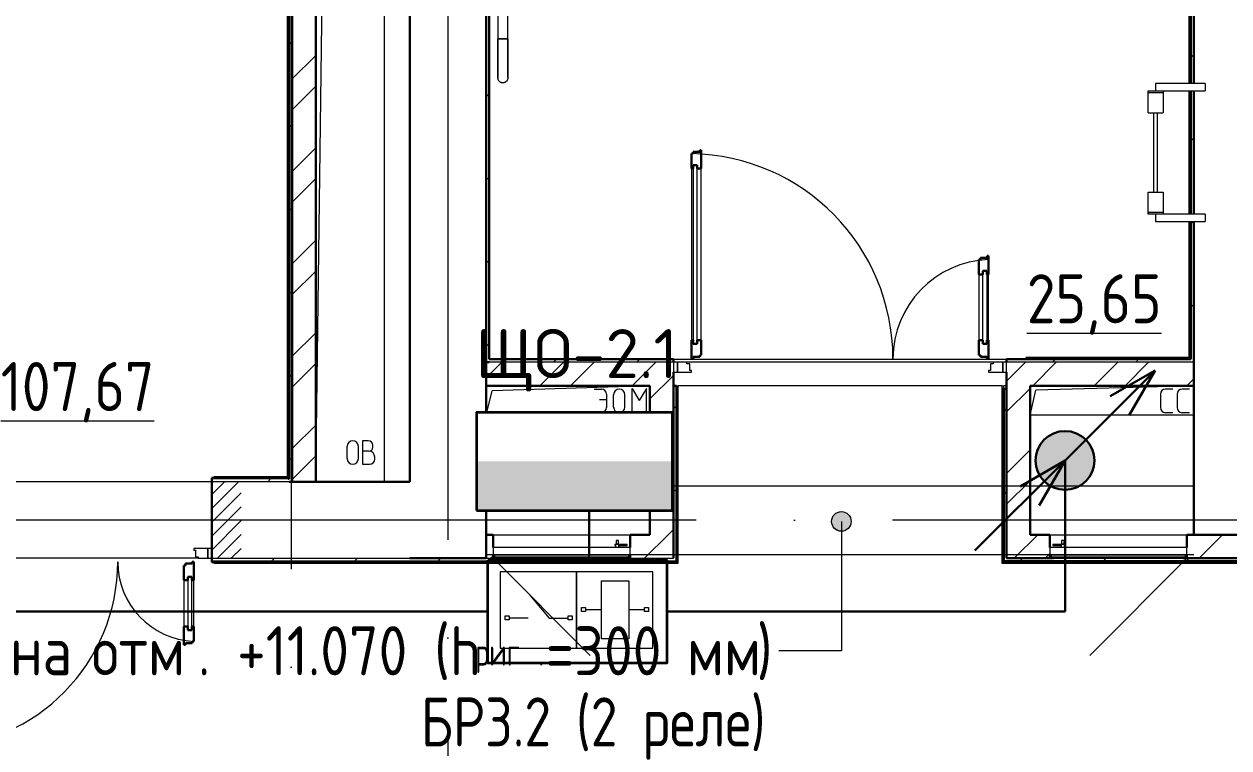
# Model space of a CAD drawing. Header units: millimetres. Extents: x -1073752 to 1436911, y -1379358 to 94781.
# Drawn here: x -881011 to -874864, y -1123550 to -1119858 of the extents above; entities that cross this region are included whole.
import ezdxf

# ---------------------------------------------------------------- set-up
doc = ezdxf.new("R2010")
doc.units = ezdxf.units.MM
doc.set_wipeout_variables(frame=1)
for name, pattern in [('ADSK_Линия сетки', [25, 20, -2.5, 0, -2.5]), ('ADSK_Сверху', [450, 300, -150]), ('ADSK_Штриховая_ш2 п1_5', [4.5, 3, -1.5])]:
    doc.linetypes.add(name, pattern=pattern)
doc.layers.add('PDF _АК RS-485', color=30, linetype='Continuous', true_color=0xff7f00)
for name, color, linetype, lineweight in [('Provodka', 151, 'Continuous', 30), ('RC-Линии_связи-Адресные', 5, 'Continuous', 50), ('Аннотация', 7, 'Continuous', 18), ('Двери', 252, 'Continuous', 9), ('лс', 5, 'Continuous', 30), ('Марки помещений', 7, 'Continuous', 20), ('Оборудование', 7, 'Continuous', 18), ('Ограждение', 252, 'Continuous', 9), ('Оси', 252, 'Continuous', 9), ('Перекрытие', 252, 'Continuous', 18), ('пожарка', 6, 'Continuous', 35), ('Стены внутренние', 7, 'Continuous', 18), ('Стены наружные', 7, 'Continuous', 18), ('Стены штриховка', 7, 'Continuous', 9)]:
    doc.layers.add(name, color=color, linetype=linetype, lineweight=lineweight)
doc.layers.add('Двери открывание', color=7, linetype='Continuous', lineweight=9, true_color=0xc0c0c0)
doc.layers.add('Линии', color=7, linetype='Continuous', lineweight=9, true_color=0x00a600)
doc.styles.add('GOST Common_2', font='', dxfattribs={"width": 0.9, "height": 250})
doc.styles.add('GOST Common_3', font='', dxfattribs={"height": 3.5})
doc.styles.add('ICOCPEUR', font='isocpeur.ttf', dxfattribs={"height": 250})
doc.styles.get('GOST Common_2').set_extended_font_data('GOST type B')
doc.styles.get('GOST Common_3').set_extended_font_data('GOST 2.304 type A')

# ---------------------------------------------------------------- blocks, each defined once
blk = doc.blocks.new('3 этаж')
at = {"layer": 'Аннотация', "lineweight": 9, "true_color": 0x636466}
h = blk.add_hatch(color=251, dxfattribs=at)
edge = h.paths.add_edge_path()
edge.add_arc((289752.6, -9170.2), 50, 0, 360)
at = {"color": 251, "lineweight": 18, "true_color": 0x636466}
for p, q in [((287420.8, -3298.4), (287420.8, -8968.4)), ((287070.8, -8968.4), (287145.2, -3365.7)), ((288775.8, -8478.4), (287970.4, -8503.4)), ((291550.8, -8478.4), (290744.7, -8501.3)), ((287940.8, -8628.4), (287970.4, -8503.4)), ((288491.8, -8495.7), (288528.3, -8495.7)), ((288554.4, -8521.8), (288554.4, -8589.6)), ((288590.9, -8587), (288590.9, -8524.4)), ((288648.3, -8587), (288648.3, -8524.4)), ((288684.8, -8493.1), (288721.3, -8553.1)), ((288684.8, -8615.7), (288684.8, -8493.1)), ((288757.9, -8493.1), (288721.3, -8553.1)), ((288757.9, -8615.7), (288757.9, -8493.1)), ((290715.8, -8628.4), (290744.7, -8501.3)), ((291380.7, -8521.8), (291380.7, -8589.6)), ((291443.3, -8495.7), (291406.8, -8495.7)), ((291465.7, -8521.8), (291465.7, -8589.6)), ((291528.3, -8495.7), (291491.8, -8495.7)), ((288517.9, -8547.9), (288554.4, -8547.9)), ((288775.8, -8628.4), (287940.8, -8628.4)), ((288491.8, -8615.7), (288528.3, -8615.7)), ((291550.8, -8628.4), (290715.8, -8628.4)), ((291443.3, -8615.7), (291406.8, -8615.7)), ((291528.3, -8615.7), (291491.8, -8615.7)), ((287231.5, -8849.9), (287231.5, -8787.3)), ((287288.8, -8849.9), (287288.8, -8787.3)), ((287339, -8758.6), (287309, -8758.6)), ((287309, -8758.6), (287309, -8878.6)), ((287362.3, -8792), (287362.3, -8782)), ((287342.3, -8812), (287309, -8812)), ((287372.3, -8852), (287372.3, -8842)), ((287309, -8878.6), (287345.7, -8878.6))]:
    blk.add_line(p, q, dxfattribs=at)
for centre, radius, start, end in [((288528.3, -8521.8), 26.1, 0, 90), ((288619.6, -8524.4), 28.7, 0, 180), ((291406.8, -8521.8), 26.1, 90, 180), ((291491.8, -8521.8), 26.1, 90, 180), ((288528.3, -8589.6), 26.1, 270, 0), ((288619.6, -8587), 28.7, 180, 0), ((291406.8, -8589.6), 26.1, 180, 270), ((291491.8, -8589.6), 26.1, 180, 270), ((287260.2, -8787.3), 28.7, 0, 180), ((287339, -8782), 23.3, 0, 90), ((287260.2, -8849.9), 28.7, 180, 0), ((287342.3, -8792), 20, 270, 0), ((287342.3, -8842), 30, 0, 90), ((287345.7, -8852), 26.7, 270, 0)]:
    blk.add_arc(centre, radius, start, end, dxfattribs=at)
at = {"layer": 'Аннотация', "color": 251, "lineweight": 9, "true_color": 0x636466}
for p, q in [((289752.6, -9170.2), (289752.6, -9830.1)), ((289439.8, -9830.1), (289433.5, -9830.1)), ((289752.6, -9830.1), (289439.8, -9830.1))]:
    blk.add_line(p, q, dxfattribs=at)
blk.add_circle((289752.6, -9170.2), 50, dxfattribs=at)
at = {"layer": 'Двери', "color": 251, "lineweight": 30, "true_color": 0x636466}
for p, q in [((288995.8, -7294.4), (288987.8, -7294.4)), ((288987.8, -7294.4), (288987.8, -7370.4)), ((289029.8, -7285.4), (288995.8, -7285.4)), ((288995.8, -7285.4), (288995.8, -7294.4)), ((289037.8, -7276.4), (289029.8, -7276.4)), ((289029.8, -7276.4), (289029.8, -7285.4)), ((289037.8, -7370.4), (289037.8, -7276.4)), ((288996.8, -7370.4), (288987.8, -7370.4)), ((288996.8, -7352.4), (288996.8, -7370.4)), ((289017.8, -7352.4), (288996.8, -7352.4)), ((289017.8, -7370.4), (289017.8, -7352.4)), ((289037.8, -7370.4), (289017.8, -7370.4)), ((290461.8, -7834.4), (290453.8, -7834.4)), ((290453.8, -7834.4), (290453.8, -7910.4)), ((290495.8, -7825.4), (290461.8, -7825.4)), ((290461.8, -7825.4), (290461.8, -7834.4)), ((290503.8, -7816.4), (290495.8, -7816.4)), ((290495.8, -7816.4), (290495.8, -7825.4)), ((290503.8, -7910.4), (290503.8, -7816.4)), ((290453.8, -7910.4), (290473.8, -7910.4)), ((290473.8, -7910.4), (290473.8, -7892.4)), ((290473.8, -7892.4), (290494.8, -7892.4)), ((290494.8, -7892.4), (290494.8, -7910.4)), ((290494.8, -7910.4), (290503.8, -7910.4)), ((288987.8, -8246.4), (288987.8, -8340.4)), ((288996.8, -8246.4), (288987.8, -8246.4)), ((288996.8, -8264.4), (288996.8, -8246.4)), ((289017.8, -8264.4), (288996.8, -8264.4)), ((289017.8, -8246.4), (289017.8, -8264.4)), ((289037.8, -8246.4), (289017.8, -8246.4)), ((289037.8, -8322.4), (289037.8, -8246.4)), ((290453.8, -8246.4), (290453.8, -8322.4)), ((290453.8, -8246.4), (290473.8, -8246.4)), ((290473.8, -8246.4), (290473.8, -8264.4)), ((290473.8, -8264.4), (290494.8, -8264.4)), ((290494.8, -8246.4), (290503.8, -8246.4)), ((290494.8, -8264.4), (290494.8, -8246.4)), ((290503.8, -8340.4), (290503.8, -8246.4)), ((288987.8, -8340.4), (288995.8, -8340.4)), ((288995.8, -8340.4), (288995.8, -8331.4)), ((288995.8, -8331.4), (289029.8, -8331.4)), ((289029.8, -8331.4), (289029.8, -8322.4)), ((289029.8, -8322.4), (289037.8, -8322.4)), ((290453.8, -8322.4), (290461.8, -8322.4)), ((290461.8, -8322.4), (290461.8, -8331.4)), ((290461.8, -8331.4), (290495.8, -8331.4)), ((290495.8, -8331.4), (290495.8, -8340.4)), ((290495.8, -8340.4), (290503.8, -8340.4)), ((286406.8, -9394.4), (286398.8, -9394.4)), ((286398.8, -9394.4), (286398.8, -9470.4)), ((286406.8, -9385.4), (286406.8, -9394.4)), ((286440.8, -9385.4), (286406.8, -9385.4)), ((286448.8, -9376.4), (286440.8, -9376.4)), ((286440.8, -9376.4), (286440.8, -9385.4)), ((286448.8, -9470.4), (286448.8, -9376.4)), ((286418.8, -9470.4), (286418.8, -9452.4)), ((286418.8, -9452.4), (286439.8, -9452.4)), ((286439.8, -9452.4), (286439.8, -9470.4)), ((286398.8, -9470.4), (286418.8, -9470.4)), ((286439.8, -9470.4), (286448.8, -9470.4)), ((286398.8, -9706.4), (286398.8, -9800.4)), ((286398.8, -9706.4), (286418.8, -9706.4)), ((286418.8, -9706.4), (286418.8, -9724.4)), ((286439.8, -9706.4), (286448.8, -9706.4)), ((286439.8, -9724.4), (286439.8, -9706.4)), ((286448.8, -9782.4), (286448.8, -9706.4)), ((286418.8, -9724.4), (286439.8, -9724.4)), ((286398.8, -9800.4), (286406.8, -9800.4)), ((286406.8, -9800.4), (286406.8, -9791.4)), ((286406.8, -9791.4), (286440.8, -9791.4)), ((286440.8, -9791.4), (286440.8, -9782.4)), ((286440.8, -9782.4), (286448.8, -9782.4))]:
    blk.add_line(p, q, dxfattribs=at)
at = {"layer": 'Двери', "color": 251, "true_color": 0x636466}
for p, q in [((288987.8, -7370.4), (288987.8, -8246.4)), ((288996.8, -7352.4), (288996.8, -8264.4)), ((289017.8, -7352.4), (288996.8, -7352.4)), ((289017.8, -8264.4), (289017.8, -7352.4)), ((289037.8, -8246.4), (289037.8, -7370.4)), ((290453.8, -7910.4), (290453.8, -8246.4)), ((290473.8, -8264.4), (290473.8, -7892.4)), ((290473.8, -7892.4), (290494.8, -7892.4)), ((290494.8, -7892.4), (290494.8, -8264.4)), ((290503.8, -8246.4), (290503.8, -7910.4)), ((288996.8, -8264.4), (289017.8, -8264.4)), ((290494.8, -8264.4), (290473.8, -8264.4)), ((288895.8, -8358.4), (288895.8, -8408.4)), ((288915.8, -8358.4), (288895.8, -8358.4)), ((288915.8, -8408.4), (288915.8, -8358.4)), ((288964.8, -8358.4), (288915.8, -8358.4)), ((288915.8, -8358.4), (288915.8, -8408.4)), ((288964.8, -8366.4), (288964.8, -8358.4)), ((290526.8, -8358.4), (290526.8, -8366.4)), ((290575.8, -8358.4), (290526.8, -8358.4)), ((290595.8, -8358.4), (290575.8, -8358.4)), ((290575.8, -8358.4), (290575.8, -8408.4)), ((290575.8, -8408.4), (290575.8, -8358.4)), ((290595.8, -8408.4), (290595.8, -8358.4)), ((288895.8, -8408.4), (288915.8, -8408.4)), ((288915.8, -8408.4), (288987.8, -8408.4)), ((288978.8, -8366.4), (288964.8, -8366.4)), ((288978.8, -8400.4), (288978.8, -8366.4)), ((288987.8, -8400.4), (288978.8, -8400.4)), ((288987.8, -8408.4), (288987.8, -8400.4)), ((290512.8, -8400.4), (290503.8, -8400.4)), ((290503.8, -8400.4), (290503.8, -8408.4)), ((290503.8, -8408.4), (290575.8, -8408.4)), ((290526.8, -8366.4), (290512.8, -8366.4)), ((290512.8, -8366.4), (290512.8, -8400.4)), ((290575.8, -8408.4), (290595.8, -8408.4)), ((286520.8, -9308.4), (286448.8, -9308.4)), ((286448.8, -9308.4), (286448.8, -9316.4)), ((286448.8, -9316.4), (286457.8, -9316.4)), ((286457.8, -9316.4), (286457.8, -9350.4)), ((286540.8, -9308.4), (286520.8, -9308.4)), ((286520.8, -9308.4), (286520.8, -9358.4)), ((286520.8, -9358.4), (286520.8, -9308.4)), ((286540.8, -9358.4), (286540.8, -9308.4)), ((286457.8, -9350.4), (286471.8, -9350.4)), ((286471.8, -9350.4), (286471.8, -9358.4)), ((286471.8, -9358.4), (286520.8, -9358.4)), ((286520.8, -9358.4), (286540.8, -9358.4)), ((286418.8, -9452.4), (286418.8, -9724.4)), ((286439.8, -9452.4), (286418.8, -9452.4)), ((286439.8, -9724.4), (286439.8, -9452.4)), ((286398.8, -9470.4), (286398.8, -9706.4)), ((286448.8, -9706.4), (286448.8, -9470.4)), ((286418.8, -9724.4), (286439.8, -9724.4))]:
    blk.add_line(p, q, dxfattribs=at)
at = {"layer": 'Двери', "color": 251, "linetype": 'Continuous', "lineweight": 18, "true_color": 0x636466}
for p, q in [((286676.5, -8968.4), (286540.8, -9104.1)), ((286605.8, -8968.4), (286540.8, -9033.4)), ((286690.8, -9024.8), (286540.8, -9174.8)), ((286690.8, -9095.6), (286540.8, -9245.6)), ((286690.8, -9166.3), (286540.8, -9316.3)), ((286690.8, -9237), (286569.3, -9358.4)), ((286690.8, -9307.7), (286640, -9358.4))]:
    blk.add_line(p, q, dxfattribs=at)
at = {"layer": 'Двери', "color": 251, "linetype": 'ADSK_Штриховая_ш2 п1_5', "true_color": 0x636466}
for p, q in [((286690.8, -8968.4), (286540.8, -8968.4)), ((286540.8, -8968.4), (286540.8, -9358.4)), ((286540.8, -9358.4), (286690.8, -9358.4))]:
    blk.add_line(p, q, dxfattribs=at)
at = {"layer": 'Двери открывание', "color": 251, "true_color": 0x636466}
for centre, radius, start, end in [((288969.8, -8340.4), 1046, 0, 89.01398), ((290521.8, -8340.4), 506, 92.03862, 180), ((285114.8, -9376.4), 946, 271.09026, 0), ((286466.8, -9376.4), 406, 180, 267.45896)]:
    blk.add_arc(centre, radius, start, end, dxfattribs=at)
at = {"layer": 'Линии', "color": 251, "linetype": 'ADSK_Сверху', "ltscale": 200, "true_color": 0x636466}
for p, q in [((287940.8, -8988.4), (291550.8, -8988.4)), ((287940.8, -9338.4), (291550.8, -9338.4))]:
    blk.add_line(p, q, dxfattribs=at)
at = {"layer": 'Оборудование', "color": 251, "true_color": 0x636466}
for p, q in [((291608.5, -6936.2), (291355.8, -6936.2)), ((291355.8, -6936.2), (291355.8, -6974.3)), ((291608.5, -6936.2), (291608.5, -6974.3)), ((291317.7, -6984.3), (291317.7, -6974.3)), ((291317.7, -6974.3), (291393.9, -6974.3)), ((291317.7, -7085.9), (291317.7, -6984.3)), ((291393.9, -6984.3), (291317.7, -6984.3)), ((291393.9, -6974.3), (291608.5, -6974.3)), ((291393.9, -6974.3), (291393.9, -6984.3)), ((291393.9, -6984.3), (291393.9, -7085.9)), ((291317.7, -7085.9), (291393.9, -7085.9)), ((291345.8, -7085.9), (291345.8, -7490.9)), ((291365.8, -7490.9), (291365.8, -7085.9)), ((291317.7, -7592.5), (291317.7, -7490.9)), ((291317.7, -7490.9), (291393.9, -7490.9)), ((291393.9, -7490.9), (291393.9, -7592.5)), ((291317.7, -7602.5), (291317.7, -7592.5)), ((291317.7, -7592.5), (291393.9, -7592.5)), ((291393.9, -7602.5), (291317.7, -7602.5)), ((291355.8, -7602.5), (291355.8, -7640.6)), ((291393.9, -7592.5), (291393.9, -7602.5)), ((291608.5, -7602.5), (291393.9, -7602.5)), ((291608.5, -7602.5), (291608.5, -7640.6)), ((291355.8, -7640.6), (291608.5, -7640.6)), ((288603.2, -9268.1), (288603.2, -9285.6)), ((288615.4, -9268.1), (288603.2, -9268.1)), ((288615.4, -9285.6), (288615.4, -9268.1)), ((290876.2, -9268.1), (290876.2, -9285.6)), ((290888.4, -9268.1), (290876.2, -9268.1)), ((290888.4, -9285.6), (290888.4, -9268.1)), ((287975.8, -9303.4), (287975.8, -9339.8)), ((288675.8, -9303.4), (287975.8, -9303.4)), ((287976.7, -9340.7), (288674.9, -9340.7)), ((287982.8, -9340.7), (287982.8, -9350.5)), ((288604.5, -9288.1), (288596.2, -9288.1)), ((288596.2, -9288.1), (288596.2, -9293.1)), ((288596.2, -9293.1), (288604.5, -9293.1)), ((288599.6, -9287.5), (288599.6, -9303.4)), ((288618.9, -9287.5), (288599.6, -9287.5)), ((288603.2, -9285.6), (288601.2, -9287.5)), ((288615.4, -9285.6), (288603.2, -9285.6)), ((288659.9, -9288.1), (288614.1, -9288.1)), ((288614.1, -9293.1), (288659.9, -9293.1)), ((288617.3, -9287.5), (288615.4, -9285.6)), ((288618.9, -9303.4), (288618.9, -9287.5)), ((288659.9, -9293.1), (288659.9, -9288.1)), ((288668.8, -9350.5), (288668.8, -9340.7)), ((288675.8, -9339.8), (288675.8, -9303.4)), ((290815.8, -9303.4), (290815.8, -9339.8)), ((291515.8, -9303.4), (290815.8, -9303.4)), ((290816.7, -9340.7), (291514.9, -9340.7)), ((290822.8, -9340.7), (290822.8, -9350.5)), ((290831.6, -9288.1), (290831.6, -9293.1)), ((290877.5, -9288.1), (290831.6, -9288.1)), ((290831.6, -9293.1), (290877.5, -9293.1)), ((290872.6, -9287.5), (290872.6, -9303.4)), ((290891.9, -9287.5), (290872.6, -9287.5)), ((290876.2, -9285.6), (290874.2, -9287.5)), ((290888.4, -9285.6), (290876.2, -9285.6)), ((290895.4, -9288.1), (290887.1, -9288.1)), ((290887.1, -9293.1), (290895.4, -9293.1)), ((290890.3, -9287.5), (290888.4, -9285.6)), ((290891.9, -9303.4), (290891.9, -9287.5)), ((290895.4, -9293.1), (290895.4, -9288.1)), ((291508.8, -9350.5), (291508.8, -9340.7)), ((291515.8, -9339.8), (291515.8, -9303.4)), ((287975.8, -9358.4), (288470.8, -9853.4)), ((287983.7, -9351.4), (288667.8, -9351.4)), ((287994.8, -9353), (287994.8, -9358.4)), ((287994.8, -9358.4), (288656.8, -9358.4)), ((288656.8, -9358.4), (288656.8, -9353)), ((290823.7, -9351.4), (291507.8, -9351.4)), ((290834.8, -9353), (290834.8, -9358.4)), ((290834.8, -9358.4), (291496.8, -9358.4)), ((291515.8, -9358.4), (291020.8, -9853.4)), ((291496.8, -9358.4), (291496.8, -9353))]:
    blk.add_line(p, q, dxfattribs=at)
for points, knots in [([(287975.8, -9339.8), (287975.8, -9339.9), (287975.8, -9340.1), (287975.9, -9340.3), (287976, -9340.5), (287976.2, -9340.6), (287976.3, -9340.7), (287976.5, -9340.7), (287976.6, -9340.7), (287976.7, -9340.7)], [-1, -1, -1, -1, -0.833333, -0.666667, -0.5, -0.333333, -0.25, -0.166667, 0, 0, 0, 0]), ([(288674.9, -9340.7), (288674.9, -9340.7), (288675.1, -9340.7), (288675.2, -9340.7), (288675.4, -9340.6), (288675.5, -9340.5), (288675.7, -9340.3), (288675.8, -9340.1), (288675.8, -9339.9), (288675.8, -9339.8)], [0, 0, 0, 0, 0.166667, 0.25, 0.333333, 0.5, 0.666667, 0.833333, 1, 1, 1, 1]), ([(290815.8, -9339.8), (290815.8, -9339.9), (290815.8, -9340.1), (290815.9, -9340.3), (290816, -9340.4), (290816.1, -9340.6), (290816.3, -9340.7), (290816.5, -9340.7), (290816.6, -9340.7), (290816.7, -9340.7)], [0, 0, 0, 0, 0.166667, 0.333333, 0.458333, 0.583333, 0.708333, 0.833333, 1, 1, 1, 1]), ([(291514.9, -9340.7), (291514.9, -9340.7), (291515.1, -9340.7), (291515.3, -9340.7), (291515.4, -9340.6), (291515.6, -9340.4), (291515.7, -9340.3), (291515.8, -9340.1), (291515.8, -9339.9), (291515.8, -9339.8)], [-1, -1, -1, -1, -0.833333, -0.75, -0.583333, -0.458333, -0.333333, -0.166667, 0, 0, 0, 0]), ([(287982.8, -9350.5), (287982.8, -9350.6), (287982.8, -9350.7), (287982.9, -9351), (287983, -9351.1), (287983.1, -9351.2), (287983.3, -9351.3), (287983.4, -9351.4), (287983.5, -9351.4), (287983.7, -9351.4), (287983.7, -9351.4)], [-1, -1, -1, -1, -0.833333, -0.666667, -0.541667, -0.416667, -0.333333, -0.25, -0.166667, 0, 0, 0, 0]), ([(287993.2, -9351.4), (287993.4, -9351.4), (287993.6, -9351.5), (287993.8, -9351.6), (287994, -9351.6), (287994.2, -9351.8), (287994.3, -9351.9), (287994.5, -9352), (287994.6, -9352.2), (287994.7, -9352.4), (287994.8, -9352.6), (287994.8, -9352.8), (287994.8, -9353)], [-1, -1, -1, -1, -0.833333, -0.75, -0.666667, -0.583333, -0.5, -0.416667, -0.333333, -0.25, -0.166667, 0, 0, 0, 0]), ([(288656.8, -9353), (288656.8, -9352.8), (288656.8, -9352.6), (288656.9, -9352.4), (288657, -9352.2), (288657.1, -9352), (288657.2, -9351.9), (288657.4, -9351.8), (288657.5, -9351.6), (288657.7, -9351.6), (288658, -9351.5), (288658.2, -9351.4), (288658.3, -9351.4)], [0, 0, 0, 0, 0.166667, 0.25, 0.333333, 0.416667, 0.5, 0.583333, 0.666667, 0.75, 0.833333, 1, 1, 1, 1]), ([(288667.8, -9351.4), (288667.9, -9351.4), (288668, -9351.4), (288668.2, -9351.4), (288668.3, -9351.3), (288668.4, -9351.2), (288668.5, -9351.1), (288668.7, -9351), (288668.8, -9350.7), (288668.8, -9350.6), (288668.8, -9350.5)], [0, 0, 0, 0, 0.166667, 0.25, 0.333333, 0.416667, 0.541667, 0.666667, 0.833333, 1, 1, 1, 1]), ([(290822.8, -9350.5), (290822.8, -9350.6), (290822.8, -9350.7), (290822.9, -9351), (290823, -9351.1), (290823.1, -9351.2), (290823.3, -9351.3), (290823.4, -9351.4), (290823.5, -9351.4), (290823.6, -9351.4), (290823.7, -9351.4)], [0, 0, 0, 0, 0.166667, 0.333333, 0.458333, 0.583333, 0.666667, 0.75, 0.833333, 1, 1, 1, 1]), ([(290833.2, -9351.4), (290833.4, -9351.4), (290833.6, -9351.5), (290833.8, -9351.6), (290834, -9351.6), (290834.2, -9351.8), (290834.3, -9351.9), (290834.5, -9352), (290834.6, -9352.2), (290834.7, -9352.4), (290834.8, -9352.6), (290834.8, -9352.8), (290834.8, -9353)], [0, 0, 0, 0, 0.166667, 0.25, 0.333333, 0.416667, 0.5, 0.583333, 0.666667, 0.75, 0.833333, 1, 1, 1, 1]), ([(291496.8, -9353), (291496.8, -9352.8), (291496.8, -9352.6), (291496.9, -9352.4), (291497, -9352.2), (291497.1, -9352), (291497.2, -9351.9), (291497.4, -9351.8), (291497.5, -9351.6), (291497.7, -9351.6), (291498, -9351.5), (291498.2, -9351.4), (291498.3, -9351.4)], [-1, -1, -1, -1, -0.833333, -0.75, -0.666667, -0.583333, -0.5, -0.416667, -0.333333, -0.25, -0.166667, 0, 0, 0, 0]), ([(291507.8, -9351.4), (291507.9, -9351.4), (291508, -9351.4), (291508.2, -9351.4), (291508.3, -9351.3), (291508.4, -9351.2), (291508.5, -9351.1), (291508.7, -9351), (291508.8, -9350.7), (291508.8, -9350.6), (291508.8, -9350.5)], [-1, -1, -1, -1, -0.833333, -0.75, -0.666667, -0.583333, -0.458333, -0.333333, -0.166667, 0, 0, 0, 0])]:
    blk.add_open_spline(points, degree=3, knots=knots, dxfattribs=at)
at = {"layer": 'Ограждение', "color": 251, "true_color": 0x636466}
for p, q in [((286925.8, -3163.4), (286925.8, -8943.4)), ((288000.8, -6414.3), (288000.8, -6708.4)), ((288050.8, -6708.4), (288050.8, -6414.3)), ((291525.8, -6408.4), (291525.8, -6936.4)), ((288000.8, -6708.4), (288050.8, -6708.4)), ((288000.8, -6708.4), (288000.8, -6716.4)), ((288000.8, -6710.6), (288000.8, -6708.4)), ((288025.8, -6708.4), (288000.8, -6708.4)), ((288000.8, -6718.6), (288000.8, -6710.6)), ((288000.8, -6716.4), (288000.8, -6724.4)), ((288000.8, -6726.6), (288000.8, -6718.6)), ((288000.8, -6724.4), (288000.8, -6732.4)), ((288000.8, -6734.5), (288000.8, -6726.6)), ((288000.8, -6732.4), (288000.8, -6740.3)), ((288000.8, -6742.4), (288000.8, -6734.5)), ((288000.8, -6740.3), (288000.8, -6748.2)), ((288000.8, -6750.3), (288000.8, -6742.4)), ((288000.8, -6748.2), (288000.8, -6756)), ((288000.8, -6758.1), (288000.8, -6750.3)), ((288000.8, -6756), (288000.8, -6763.7)), ((288000.8, -6765.8), (288000.8, -6758.1)), ((288050.8, -6708.4), (288025.8, -6708.4)), ((288050.8, -6708.4), (288050.8, -6716.4)), ((288050.8, -6710.6), (288050.8, -6708.4)), ((288050.8, -6718.6), (288050.8, -6710.6)), ((288050.8, -6716.4), (288050.8, -6724.4)), ((288050.8, -6726.6), (288050.8, -6718.6)), ((288050.8, -6724.4), (288050.8, -6732.4)), ((288050.8, -6734.5), (288050.8, -6726.6)), ((288050.8, -6732.4), (288050.8, -6740.3)), ((288050.8, -6742.4), (288050.8, -6734.5)), ((288050.8, -6740.3), (288050.8, -6748.2)), ((288050.8, -6750.3), (288050.8, -6742.4)), ((288050.8, -6748.2), (288050.8, -6756)), ((288050.8, -6758.1), (288050.8, -6750.3)), ((288050.8, -6756), (288050.8, -6763.7)), ((288050.8, -6765.8), (288050.8, -6758.1)), ((288000.8, -6763.7), (288000.8, -6771.4)), ((288000.8, -6773.4), (288000.8, -6765.8)), ((288000.8, -6771.4), (288000.8, -6778.9)), ((288000.8, -6780.9), (288000.8, -6773.4)), ((288000.8, -6778.9), (288000.8, -6786.3)), ((288000.8, -6788.3), (288000.8, -6780.9)), ((288000.8, -6786.3), (288000.8, -6793.6)), ((288000.8, -6795.6), (288000.8, -6788.3)), ((288000.8, -6793.6), (288000.8, -6800.8)), ((288000.8, -6802.7), (288000.8, -6795.6)), ((288000.8, -6800.8), (288000.8, -6807.8)), ((288000.8, -6809.7), (288000.8, -6802.7)), ((288000.8, -6807.8), (288000.8, -6814.7)), ((288000.8, -6816.5), (288000.8, -6809.7)), ((288000.8, -6814.7), (288000.8, -6821.4)), ((288000.8, -6823.1), (288000.8, -6816.5)), ((288000.8, -6821.4), (288000.8, -6827.9)), ((288050.8, -6763.7), (288050.8, -6771.4)), ((288050.8, -6773.4), (288050.8, -6765.8)), ((288050.8, -6771.4), (288050.8, -6778.9)), ((288050.8, -6780.9), (288050.8, -6773.4)), ((288050.8, -6778.9), (288050.8, -6786.3)), ((288050.8, -6788.3), (288050.8, -6780.9)), ((288050.8, -6786.3), (288050.8, -6793.6)), ((288050.8, -6795.6), (288050.8, -6788.3)), ((288050.8, -6793.6), (288050.8, -6800.8)), ((288050.8, -6802.7), (288050.8, -6795.6)), ((288050.8, -6800.8), (288050.8, -6807.8)), ((288050.8, -6809.7), (288050.8, -6802.7)), ((288050.8, -6807.8), (288050.8, -6814.7)), ((288050.8, -6816.5), (288050.8, -6809.7)), ((288050.8, -6814.7), (288050.8, -6821.4)), ((288050.8, -6823.1), (288050.8, -6816.5)), ((288050.8, -6821.4), (288050.8, -6827.9)), ((288000.8, -6829.6), (288000.8, -6823.1)), ((288000.8, -6827.9), (288000.8, -6834.2)), ((288000.8, -6835.9), (288000.8, -6829.6)), ((288000.8, -6834.2), (288000.8, -6840.3)), ((288000.8, -6841.9), (288000.8, -6835.9)), ((288000.8, -6840.3), (288000.8, -6846.2)), ((288000.8, -6847.8), (288000.8, -6841.9)), ((288000.8, -6846.2), (288000.8, -6851.9)), ((288000.8, -6853.4), (288000.8, -6847.8)), ((288000.8, -6851.9), (288000.8, -6857.4)), ((288000.8, -6858.8), (288000.8, -6853.4)), ((288000.8, -6857.4), (288000.8, -6862.6)), ((288000.8, -6864), (288000.8, -6858.8)), ((288000.8, -6862.6), (288000.8, -6867.6)), ((288000.8, -6868.9), (288000.8, -6864)), ((288000.8, -6867.6), (288000.8, -6872.3)), ((288000.8, -6873.5), (288000.8, -6868.9)), ((288000.8, -6872.3), (288000.8, -6876.7)), ((288000.8, -6877.9), (288000.8, -6873.5)), ((288000.8, -6876.7), (288000.8, -6880.9)), ((288000.8, -6882), (288000.8, -6877.9)), ((288000.8, -6880.9), (288000.8, -6884.8)), ((288000.8, -6885.8), (288000.8, -6882)), ((288050.8, -6829.6), (288050.8, -6823.1)), ((288050.8, -6827.9), (288050.8, -6834.2)), ((288050.8, -6835.9), (288050.8, -6829.6)), ((288050.8, -6834.2), (288050.8, -6840.3)), ((288050.8, -6841.9), (288050.8, -6835.9)), ((288050.8, -6840.3), (288050.8, -6846.2)), ((288050.8, -6847.8), (288050.8, -6841.9)), ((288050.8, -6846.2), (288050.8, -6851.9)), ((288050.8, -6853.4), (288050.8, -6847.8)), ((288050.8, -6851.9), (288050.8, -6857.4)), ((288050.8, -6858.8), (288050.8, -6853.4)), ((288050.8, -6857.4), (288050.8, -6862.6)), ((288050.8, -6864), (288050.8, -6858.8)), ((288050.8, -6862.6), (288050.8, -6867.6)), ((288050.8, -6868.9), (288050.8, -6864)), ((288050.8, -6867.6), (288050.8, -6872.3)), ((288050.8, -6873.5), (288050.8, -6868.9)), ((288050.8, -6872.3), (288050.8, -6876.7)), ((288050.8, -6877.9), (288050.8, -6873.5)), ((288050.8, -6876.7), (288050.8, -6880.9)), ((288050.8, -6882), (288050.8, -6877.9)), ((288050.8, -6880.9), (288050.8, -6884.8)), ((288050.8, -6885.8), (288050.8, -6882)), ((288000.8, -6884.8), (288000.8, -6888.5)), ((288000.8, -6889.4), (288000.8, -6885.8)), ((288000.8, -6888.5), (288000.8, -6891.8)), ((288000.8, -6892.7), (288000.8, -6889.4)), ((288000.8, -6891.8), (288000.8, -6894.9)), ((288000.8, -6895.6), (288000.8, -6892.7)), ((288000.8, -6894.9), (288000.8, -6897.6)), ((288000.8, -6898.3), (288000.8, -6895.6)), ((288000.8, -6897.6), (288000.8, -6900)), ((288000.8, -6900.7), (288000.8, -6898.3)), ((288000.8, -6900), (288000.8, -6902.2)), ((288000.8, -6902.7), (288000.8, -6900.7)), ((288000.8, -6902.2), (288000.8, -6904)), ((288000.8, -6904.5), (288000.8, -6902.7)), ((288000.8, -6904), (288000.8, -6905.5)), ((288000.8, -6905.9), (288000.8, -6904.5)), ((288000.8, -6905.5), (288000.8, -6906.7)), ((288000.8, -6907), (288000.8, -6905.9)), ((288000.8, -6906.7), (288000.8, -6907.6)), ((288000.8, -6907.8), (288000.8, -6907)), ((288000.8, -6907.6), (288000.8, -6908.2)), ((288000.8, -6908.3), (288000.8, -6907.8)), ((288000.8, -6908.2), (288000.8, -6908.4)), ((288000.8, -6908.4), (288000.8, -6908.3)), ((288000.8, -6908.7), (288000.8, -6908.4)), ((288000.8, -6908.4), (288000.8, -6908.4)), ((288000.8, -6909.7), (288000.8, -6908.7)), ((288000.9, -6910.7), (288000.8, -6909.7)), ((288001, -6911.7), (288000.9, -6910.7)), ((288001.1, -6912.7), (288001, -6911.7)), ((288001.3, -6913.7), (288001.1, -6912.7)), ((288001.6, -6914.6), (288001.3, -6913.7)), ((288001.8, -6915.6), (288001.6, -6914.6)), ((288002.1, -6916.6), (288001.8, -6915.6)), ((288002.5, -6917.5), (288002.1, -6916.6)), ((288002.9, -6918.4), (288002.5, -6917.5)), ((288003.3, -6919.3), (288002.9, -6918.4)), ((288003.7, -6920.2), (288003.3, -6919.3)), ((288004.2, -6921.1), (288003.7, -6920.2)), ((288004.7, -6922), (288004.2, -6921.1)), ((288005.3, -6922.8), (288004.7, -6922)), ((288005.9, -6923.6), (288005.3, -6922.8)), ((288006.5, -6924.4), (288005.9, -6923.6)), ((288007.2, -6925.1), (288006.5, -6924.4)), ((288007.8, -6925.9), (288007.2, -6925.1)), ((288008.6, -6926.6), (288007.8, -6925.9)), ((288009.3, -6927.2), (288008.6, -6926.6)), ((288010.1, -6927.9), (288009.3, -6927.2)), ((288010.8, -6928.5), (288010.1, -6927.9)), ((288011.7, -6929.1), (288010.8, -6928.5)), ((288012.5, -6929.6), (288011.7, -6929.1)), ((288013.4, -6930.1), (288012.5, -6929.6)), ((288014.2, -6930.6), (288013.4, -6930.1)), ((288015.1, -6931.1), (288014.2, -6930.6)), ((288016, -6931.5), (288015.1, -6931.1)), ((288017, -6931.8), (288016, -6931.5)), ((288017.9, -6932.2), (288017, -6931.8)), ((288018.9, -6932.5), (288017.9, -6932.2)), ((288019.8, -6932.7), (288018.9, -6932.5)), ((288020.8, -6932.9), (288019.8, -6932.7)), ((288021.8, -6933.1), (288020.8, -6932.9)), ((288022.8, -6933.3), (288021.8, -6933.1)), ((288023.8, -6933.4), (288022.8, -6933.3)), ((288024.8, -6933.4), (288023.8, -6933.4)), ((288025.8, -6933.4), (288024.8, -6933.4)), ((288026, -6933.4), (288025.8, -6933.4)), ((288027, -6933.4), (288026, -6933.4)), ((288028, -6933.3), (288027, -6933.4)), ((288029, -6933.2), (288028, -6933.3)), ((288030, -6933.1), (288029, -6933.2)), ((288031, -6932.9), (288030, -6933.1)), ((288032, -6932.7), (288031, -6932.9)), ((288032.9, -6932.4), (288032, -6932.7)), ((288033.9, -6932.1), (288032.9, -6932.4)), ((288034.8, -6931.7), (288033.9, -6932.1)), ((288035.8, -6931.4), (288034.8, -6931.7)), ((288036.7, -6930.9), (288035.8, -6931.4)), ((288037.6, -6930.5), (288036.7, -6930.9)), ((288038.4, -6930), (288037.6, -6930.5)), ((288039.3, -6929.5), (288038.4, -6930)), ((288040.1, -6928.9), (288039.3, -6929.5)), ((288040.9, -6928.3), (288040.1, -6928.9)), ((288041.7, -6927.7), (288040.9, -6928.3)), ((288042.5, -6927.1), (288041.7, -6927.7)), ((288043.2, -6926.4), (288042.5, -6927.1)), ((288043.9, -6925.7), (288043.2, -6926.4)), ((288044.6, -6924.9), (288043.9, -6925.7)), ((288045.2, -6924.2), (288044.6, -6924.9)), ((288045.8, -6923.4), (288045.2, -6924.2)), ((288046.4, -6922.6), (288045.8, -6923.4)), ((288047, -6921.7), (288046.4, -6922.6)), ((288047.5, -6920.9), (288047, -6921.7)), ((288048, -6920), (288047.5, -6920.9)), ((288048.4, -6919.1), (288048, -6920)), ((288048.8, -6918.2), (288048.4, -6919.1)), ((288049.2, -6917.3), (288048.8, -6918.2)), ((288049.5, -6916.3), (288049.2, -6917.3)), ((288049.8, -6915.4), (288049.5, -6916.3)), ((288050.1, -6914.4), (288049.8, -6915.4)), ((288050.3, -6913.4), (288050.1, -6914.4)), ((288050.5, -6912.4), (288050.3, -6913.4)), ((288050.6, -6911.4), (288050.5, -6912.4)), ((288050.7, -6910.4), (288050.6, -6911.4)), ((288050.8, -6909.4), (288050.7, -6910.4)), ((288050.8, -6884.8), (288050.8, -6888.5)), ((288050.8, -6889.4), (288050.8, -6885.8)), ((288050.8, -6888.5), (288050.8, -6891.8)), ((288050.8, -6892.7), (288050.8, -6889.4)), ((288050.8, -6891.8), (288050.8, -6894.9)), ((288050.8, -6895.6), (288050.8, -6892.7)), ((288050.8, -6894.9), (288050.8, -6897.6)), ((288050.8, -6898.3), (288050.8, -6895.6)), ((288050.8, -6897.6), (288050.8, -6900)), ((288050.8, -6900.7), (288050.8, -6898.3)), ((288050.8, -6900), (288050.8, -6902.2)), ((288050.8, -6902.7), (288050.8, -6900.7)), ((288050.8, -6902.2), (288050.8, -6904)), ((288050.8, -6904.5), (288050.8, -6902.7)), ((288050.8, -6904), (288050.8, -6905.5)), ((288050.8, -6905.9), (288050.8, -6904.5)), ((288050.8, -6905.5), (288050.8, -6906.7)), ((288050.8, -6907), (288050.8, -6905.9)), ((288050.8, -6906.7), (288050.8, -6907.6)), ((288050.8, -6907.8), (288050.8, -6907)), ((288050.8, -6907.6), (288050.8, -6908.2)), ((288050.8, -6908.3), (288050.8, -6907.8)), ((288050.8, -6908.2), (288050.8, -6908.4)), ((288050.8, -6908.4), (288050.8, -6908.3)), ((288050.8, -6908.4), (288050.8, -6909.4)), ((288050.8, -6908.4), (288050.8, -6908.4)), ((291525.8, -6974.3), (291525.8, -7602.7)), ((291525.8, -7640.6), (291525.8, -8333.4)), ((290695.8, -8343.4), (290695.8, -8333.4)), ((291525.8, -8333.4), (290695.8, -8333.4)), ((291525.8, -8333.4), (291535.8, -8343.4)), ((288910.8, -8478.4), (288920.8, -8478.4)), ((288920.8, -9383.4), (288920.8, -8478.4)), ((290570.8, -8478.4), (290580.8, -8478.4)), ((290570.8, -8478.4), (290570.8, -9383.4)), ((290580.8, -8493.4), (290580.8, -8478.4)), ((286550.8, -8948.4), (286550.8, -8943.4)), ((286925.8, -8943.4), (286550.8, -8943.4)), ((286925.8, -8943.4), (286930.8, -8948.4)), ((286550.8, -9383.4), (286550.8, -9378.4)), ((286550.8, -9383.4), (288920.8, -9383.4)), ((288920.8, -9383.4), (288915.8, -9378.4)), ((290570.8, -9383.4), (290575.8, -9378.4)), ((290570.8, -9383.4), (292712.2, -9383.4))]:
    blk.add_line(p, q, dxfattribs=at)
at = {"layer": 'Ограждение', "color": 251, "linetype": 'Continuous', "true_color": 0x636466}
for p, q in [((291525.8, -7123.7), (291535.8, -7123.7)), ((291525.8, -7723.7), (291535.8, -7723.7)), ((291281.8, -8343.4), (291281.8, -8333.4)), ((291525.8, -8323.7), (291535.8, -8323.7))]:
    blk.add_line(p, q, dxfattribs=at)
at = {"layer": 'Оси', "color": 251, "linetype": 'ADSK_Линия сетки', "ltscale": 200, "true_color": 0x636466}
for p, q in [((286945.8, 34587.2), (286945.8, -30119.6)), ((287745.8, -263.4), (287745.8, -31389.6)), ((314013.1, -9163.4), (237073.5, -9163.4))]:
    blk.add_line(p, q, dxfattribs=at)
at = {"layer": 'Перекрытие', "color": 251, "true_color": 0x636466}
for p, q in [((287420.8, -3298.4), (287420.8, -8968.4)), ((288775.8, -8628.4), (287940.8, -8628.4)), ((291550.8, -8628.4), (290715.8, -8628.4))]:
    blk.add_line(p, q, dxfattribs=at)
at = {"layer": 'Стены внутренние', "color": 251, "lineweight": 30, "true_color": 0x636466}
for p, q in [((287550.8, -3298.4), (287550.8, -8968.4)), ((291550.8, -6974.3), (291550.8, -7602.7)), ((287940.8, -9358.4), (287940.8, -8478.4)), ((291550.8, -8478.4), (291550.8, -9238.4)), ((286540.8, -8968.4), (286540.8, -9358.4)), ((286950.8, -8968.4), (286935.8, -8968.4)), ((287550.8, -8968.4), (287070.8, -8968.4)), ((291550.8, -9238.4), (291940.8, -9238.4))]:
    blk.add_line(p, q, dxfattribs=at)
at = {"layer": 'Стены внутренние', "color": 251, "true_color": 0x636466}
for p, q in [((286935.8, -8968.4), (281710.8, -8968.4)), ((286471.8, -9358.4), (285109.8, -9358.4)), ((286540.8, -9358.4), (287550.8, -9358.4))]:
    blk.add_line(p, q, dxfattribs=at)
at = {"layer": 'Стены наружные', "color": 251, "lineweight": 30, "true_color": 0x636466}
for p, q in [((287940.8, -8478.4), (287940.8, -1163.4)), ((287955.8, -8343.4), (287955.8, -1178.4)), ((291535.8, -6936.4), (291535.8, -1178.4)), ((291550.8, -6936.4), (291550.8, -1761.4)), ((286930.8, -3158.4), (286930.8, -8948.4)), ((286935.8, -3163.4), (286935.8, -8953.4)), ((286950.8, -3178.4), (286950.8, -8968.4)), ((287070.8, -8968.4), (287070.8, -3298.4)), ((291535.8, -7602.7), (291535.8, -6974.3)), ((291535.8, -8343.4), (291535.8, -7640.6)), ((291550.8, -8478.4), (291550.8, -7640.6)), ((287955.8, -8358.4), (287940.8, -8358.4)), ((288895.8, -8343.4), (287955.8, -8343.4)), ((288895.8, -8358.4), (288895.8, -8343.4)), ((291535.8, -8343.4), (290595.8, -8343.4)), ((290595.8, -8343.4), (290595.8, -8358.4)), ((288895.8, -8408.4), (288895.8, -9358.4)), ((290595.8, -9358.4), (290595.8, -8408.4)), ((287940.8, -8478.4), (288775.8, -8478.4)), ((288775.8, -8478.4), (288775.8, -9238.4)), ((288910.8, -8478.4), (288895.8, -8478.4)), ((288910.8, -8478.4), (288910.8, -9373.4)), ((290715.8, -8478.4), (291550.8, -8478.4)), ((290715.8, -9238.4), (290715.8, -8478.4)), ((288915.8, -8498.4), (288910.8, -8498.4)), ((288915.8, -9378.4), (288915.8, -8498.4)), ((290595.8, -8493.4), (290575.8, -8493.4)), ((290575.8, -8493.4), (290575.8, -9378.4)), ((290580.8, -8493.4), (290580.8, -9373.4)), ((286540.8, -8948.4), (286540.8, -8968.4)), ((286930.8, -8948.4), (286540.8, -8948.4)), ((286935.8, -8953.4), (286930.8, -8953.4)), ((286950.8, -8968.4), (287070.8, -8968.4)), ((287975.8, -9238.4), (287940.8, -9238.4)), ((287940.8, -9238.4), (287940.8, -9358.4)), ((287975.8, -9303.4), (287975.8, -9238.4)), ((288775.8, -9238.4), (288675.8, -9238.4)), ((288675.8, -9238.4), (288675.8, -9303.4)), ((290815.8, -9238.4), (290715.8, -9238.4)), ((290815.8, -9303.4), (290815.8, -9238.4)), ((291550.8, -9238.4), (291515.8, -9238.4)), ((291515.8, -9238.4), (291515.8, -9303.4)), ((287975.8, -9358.4), (287975.8, -9340.1)), ((288675.8, -9340.1), (288675.8, -9358.4)), ((290815.8, -9358.4), (290815.8, -9340.1)), ((291515.8, -9340.1), (291515.8, -9358.4)), ((286540.8, -9358.4), (286540.8, -9378.4)), ((286540.8, -9378.4), (288915.8, -9378.4)), ((287940.8, -9358.4), (287550.8, -9358.4)), ((287994.8, -9358.4), (287975.8, -9358.4)), ((288675.8, -9358.4), (288656.8, -9358.4)), ((290575.8, -9378.4), (293638.8, -9378.4)), ((290580.8, -9373.4), (294545.8, -9373.4)), ((290834.8, -9358.4), (290595.8, -9358.4)), ((292700.8, -9358.4), (291496.8, -9358.4))]:
    blk.add_line(p, q, dxfattribs=at)
at = {"layer": 'Стены наружные', "color": 251, "linetype": 'Continuous', "lineweight": 9, "true_color": 0x636466}
for p, q in [((286930.8, -6671.6), (286935.8, -6666.6)), ((286930.8, -6742.3), (286935.8, -6737.3)), ((286935.8, -6737.3), (286950.8, -6722.3)), ((286930.8, -6813), (286935.8, -6808)), ((286950.8, -6913.2), (287070.8, -6793.2)), ((291535.8, -6804.2), (291550.8, -6789.2)), ((286930.8, -6883.7), (286935.8, -6878.7)), ((286930.8, -6954.4), (286935.8, -6949.4)), ((286950.8, -7070.4), (287070.8, -6950.4)), ((287940.8, -7005.1), (287955.8, -6990.1)), ((286930.8, -7025.2), (286935.8, -7020.2)), ((286930.8, -7095.9), (286935.8, -7090.9)), ((286930.8, -7166.6), (286935.8, -7161.6)), ((286935.8, -7161.6), (286950.8, -7146.6)), ((286930.8, -7237.3), (286935.8, -7232.3)), ((291535.8, -7228.5), (291550.8, -7213.5)), ((286930.8, -7308), (286935.8, -7303)), ((286950.8, -7384.7), (287070.8, -7264.7)), ((286930.8, -7378.7), (286935.8, -7373.7)), ((286950.8, -7541.8), (287070.8, -7421.8)), ((287940.8, -7429.4), (287955.8, -7414.4)), ((286930.8, -7449.4), (286935.8, -7444.4)), ((286930.8, -7520.1), (286935.8, -7515.1)), ((286930.8, -7590.8), (286935.8, -7585.8)), ((286935.8, -7585.8), (286950.8, -7570.8)), ((286930.8, -7661.5), (286935.8, -7656.5)), ((291535.8, -7652.7), (291547.9, -7640.6)), ((286930.8, -7732.3), (286935.8, -7727.3)), ((286988.5, -7818.4), (287070.8, -7736.2)), ((286930.8, -7803), (286935.8, -7798)), ((286950.8, -7856.2), (286988.5, -7818.4)), ((287940.8, -7853.6), (287955.8, -7838.6)), ((286930.8, -7873.7), (286935.8, -7868.7)), ((286950.8, -8013.3), (287070.8, -7893.3)), ((286930.8, -7944.4), (286935.8, -7939.4)), ((286930.8, -8015.1), (286935.8, -8010.1)), ((286935.8, -8010.1), (286950.8, -7995.1)), ((286930.8, -8085.8), (286935.8, -8080.8)), ((291535.8, -8077), (291550.8, -8062)), ((286930.8, -8156.5), (286935.8, -8151.5)), ((286930.8, -8227.2), (286935.8, -8222.2)), ((286950.8, -8327.6), (287070.8, -8207.6)), ((286930.8, -8297.9), (286935.8, -8292.9)), ((287940.8, -8277.9), (287955.8, -8262.9)), ((287940.8, -8437.7), (288020, -8358.4)), ((288214.3, -8478.4), (288334.3, -8358.4)), ((288284.5, -8358.4), (288299.5, -8343.4)), ((288371.5, -8478.4), (288491.5, -8358.4)), ((288685.8, -8478.4), (288805.8, -8358.4)), ((288708.8, -8358.4), (288723.8, -8343.4)), ((290595.8, -8454.3), (290691.7, -8358.4)), ((290728.8, -8478.4), (290848.8, -8358.4)), ((290830.1, -8358.4), (290845.1, -8343.4)), ((291043.1, -8478.4), (291163.1, -8358.4)), ((291200.3, -8478.4), (291320.3, -8358.4)), ((291254.3, -8358.4), (291269.3, -8343.4)), ((286930.8, -8368.7), (286935.8, -8363.7)), ((286935.8, -8434.4), (286950.8, -8419.4)), ((286950.8, -8484.8), (287070.8, -8364.8)), ((286930.8, -8439.4), (286935.8, -8434.4)), ((288775.8, -8545.6), (288895.8, -8425.6)), ((291514.6, -8478.4), (291550.8, -8442.3)), ((286930.8, -8510.1), (286935.8, -8505.1)), ((288910.8, -8510), (288915.8, -8505)), ((290575.8, -8542), (290580.8, -8537)), ((290595.8, -8611.5), (290715.8, -8491.5)), ((286930.8, -8580.8), (286935.8, -8575.8)), ((288895.8, -8595.7), (288910.8, -8580.7)), ((288910.8, -8580.7), (288915.8, -8575.7)), ((290580.8, -8607.7), (290595.8, -8592.7)), ((286930.8, -8651.5), (286935.8, -8646.5)), ((288910.8, -8651.4), (288915.8, -8646.4)), ((290575.8, -8612.7), (290580.8, -8607.7)), ((286930.8, -8722.2), (286935.8, -8717.2)), ((286950.8, -8799.1), (287070.8, -8679.1)), ((288910.8, -8722.1), (288915.8, -8717.1)), ((290575.8, -8683.5), (290580.8, -8678.5)), ((286930.8, -8792.9), (286935.8, -8787.9)), ((288775.8, -8859.9), (288895.8, -8739.9)), ((288910.8, -8792.8), (288915.8, -8787.8)), ((290575.8, -8754.2), (290580.8, -8749.2)), ((286935.8, -8858.6), (286950.8, -8843.6)), ((286950.8, -8956.2), (287070.8, -8836.2)), ((290575.8, -8824.9), (290580.8, -8819.9)), ((290595.8, -8925.8), (290715.8, -8805.8)), ((286930.8, -8863.6), (286935.8, -8858.6)), ((288775.8, -9017.1), (288895.8, -8897.1)), ((288910.8, -8863.5), (288915.8, -8858.5)), ((290575.8, -8895.6), (290580.8, -8890.6)), ((286558.1, -8953.4), (286563.1, -8948.4)), ((286628.8, -8953.4), (286633.8, -8948.4)), ((286699.5, -8953.4), (286704.5, -8948.4)), ((286770.3, -8953.4), (286775.3, -8948.4)), ((286826, -8968.4), (286841, -8953.4)), ((286841, -8953.4), (286846, -8948.4)), ((286911.7, -8953.4), (286916.7, -8948.4)), ((286930.8, -8934.3), (286935.8, -8929.3)), ((288910.8, -8934.2), (288915.8, -8929.2)), ((290575.8, -8966.3), (290580.8, -8961.3)), ((290595.8, -9082.9), (290715.8, -8962.9)), ((288895.8, -9020), (288910.8, -9005)), ((288910.8, -9005), (288915.8, -9000)), ((290575.8, -9037), (290580.8, -9032)), ((290580.8, -9032), (290595.8, -9017)), ((288910.8, -9075.7), (288915.8, -9070.7)), ((288910.8, -9146.4), (288915.8, -9141.4)), ((290575.8, -9107.7), (290580.8, -9102.7)), ((288868.7, -9238.4), (288895.8, -9211.4)), ((288910.8, -9217.1), (288915.8, -9212.1)), ((290575.8, -9178.4), (290580.8, -9173.4)), ((288748.7, -9358.4), (288868.7, -9238.4)), ((290575.8, -9249.1), (290580.8, -9244.1)), ((290634.6, -9358.4), (290754.6, -9238.4)), ((291577.5, -9358.4), (291697.5, -9238.4)), ((288910.8, -9287.8), (288915.8, -9282.8)), ((290575.8, -9319.8), (290580.8, -9314.8)), ((290791.7, -9358.4), (290815.8, -9334.4)), ((286557.4, -9378.4), (286562.4, -9373.4)), ((286628.1, -9378.4), (286633.1, -9373.4)), ((286698.8, -9378.4), (286703.8, -9373.4)), ((286769.5, -9378.4), (286774.5, -9373.4)), ((286840.2, -9378.4), (286845.2, -9373.4)), ((286845.2, -9373.4), (286860.2, -9358.4)), ((286910.9, -9378.4), (286915.9, -9373.4)), ((286981.7, -9378.4), (286986.7, -9373.4)), ((287052.4, -9378.4), (287057.4, -9373.4)), ((287123.1, -9378.4), (287128.1, -9373.4)), ((287193.8, -9378.4), (287198.8, -9373.4)), ((287264.5, -9378.4), (287269.5, -9373.4)), ((287269.5, -9373.4), (287284.5, -9358.4)), ((287335.2, -9378.4), (287340.2, -9373.4)), ((287405.9, -9378.4), (287410.9, -9373.4)), ((287476.6, -9378.4), (287481.6, -9373.4)), ((287547.3, -9378.4), (287552.3, -9373.4)), ((287618, -9378.4), (287623, -9373.4)), ((287688.8, -9378.4), (287693.8, -9373.4)), ((287693.8, -9373.4), (287708.8, -9358.4)), ((287759.5, -9378.4), (287764.5, -9373.4)), ((287830.2, -9378.4), (287835.2, -9373.4)), ((287900.9, -9378.4), (287905.9, -9373.4)), ((287963, -9358.4), (287975.8, -9345.6)), ((287971.6, -9378.4), (287976.6, -9373.4)), ((288042.3, -9378.4), (288047.3, -9373.4)), ((288113, -9378.4), (288118, -9373.4)), ((288118, -9373.4), (288133, -9358.4)), ((288183.7, -9378.4), (288188.7, -9373.4)), ((288254.4, -9378.4), (288259.4, -9373.4)), ((288325.2, -9378.4), (288330.2, -9373.4)), ((288395.9, -9378.4), (288400.9, -9373.4)), ((288466.6, -9378.4), (288471.6, -9373.4)), ((288537.3, -9378.4), (288542.3, -9373.4)), ((288542.3, -9373.4), (288557.3, -9358.4)), ((288608, -9378.4), (288613, -9373.4)), ((288678.7, -9378.4), (288683.7, -9373.4)), ((288749.4, -9378.4), (288754.4, -9373.4)), ((288820.1, -9378.4), (288825.1, -9373.4)), ((288890.8, -9378.4), (288895.8, -9373.4)), ((288910.8, -9358.5), (288915.8, -9353.5)), ((290587.9, -9378.4), (290592.9, -9373.4)), ((290658.6, -9378.4), (290663.6, -9373.4)), ((290663.6, -9373.4), (290678.6, -9358.4)), ((290729.3, -9378.4), (290734.3, -9373.4)), ((290800, -9378.4), (290805, -9373.4)), ((290870.7, -9378.4), (290875.7, -9373.4)), ((290941.4, -9378.4), (290946.4, -9373.4)), ((291012.2, -9378.4), (291017.2, -9373.4)), ((291082.9, -9378.4), (291087.9, -9373.4)), ((291087.9, -9373.4), (291102.9, -9358.4)), ((291153.6, -9378.4), (291158.6, -9373.4)), ((291224.3, -9378.4), (291229.3, -9373.4)), ((291295, -9378.4), (291300, -9373.4)), ((291365.7, -9378.4), (291370.7, -9373.4)), ((291436.4, -9378.4), (291441.4, -9373.4)), ((291507.1, -9378.4), (291512.1, -9373.4)), ((291512.1, -9373.4), (291527.1, -9358.4)), ((291577.8, -9378.4), (291582.8, -9373.4)), ((291648.6, -9378.4), (291653.6, -9373.4)), ((291719.3, -9378.4), (291724.3, -9373.4))]:
    blk.add_line(p, q, dxfattribs=at)
at = {"layer": 'Стены наружные', "color": 251, "true_color": 0x636466}
for p, q in [((288895.8, -8343.4), (290595.8, -8343.4)), ((288964.8, -8358.4), (288964.8, -8358.4)), ((290526.8, -8358.4), (288964.8, -8358.4)), ((290570.8, -8478.4), (288920.8, -8478.4)), ((290595.8, -8478.4), (290580.8, -8478.4)), ((287975.8, -9238.4), (288675.8, -9238.4)), ((290815.8, -9238.4), (291515.8, -9238.4))]:
    blk.add_line(p, q, dxfattribs=at)
at = {"layer": 'Стены штриховка', "color": 251, "true_color": 0x636466}
for p, q in [((288895.8, -8358.4), (287955.8, -8358.4)), ((291550.8, -8358.4), (290595.8, -8358.4)), ((286930.8, -8953.4), (286540.8, -8953.4)), ((288910.8, -9373.4), (286540.8, -9373.4)), ((287940.8, -9358.4), (287975.8, -9358.4)), ((288675.8, -9358.4), (288895.8, -9358.4))]:
    blk.add_line(p, q, dxfattribs=at)
at = {"layer": 'Аннотация', "color": 251, "true_color": 0x636466, "width": 0.9}
for s, height, style, p in [('. +11.070 (h', 250, 'GOST Common_2', (286470.1, -9955.1)), ('=300', 250, 'GOST Common_2', (288244.2, -9955.1)), (')', 250, 'GOST Common_2', (289321.7, -9955.1)), ('на', 250, 'GOST Common_2', (285511.7, -9955.1)), ('отм', 250, 'GOST Common_2', (285928.4, -9955.1)), ('риг', 138.75, 'GOST Common_3', (287885.1, -9905.9)), ('мм', 250, 'GOST Common_2', (288964.5, -9955.1)), ('.', 138.8, 'GOST Common_3', (288206.6, -9905.9))]:
    blk.add_text(s, height=height, dxfattribs=dict(at, style=style)).set_placement(p)
at = {"layer": 'Марки помещений', "color": 251, "true_color": 0x636466, "style": 'GOST Common_2', "width": 0.9}
for s, p in [('%%U25,65', (290698.4, -8159.6)), ('%%U107,67', (285464, -8607.4))]:
    blk.add_text(s, height=250, dxfattribs=at).set_placement(p)
blk = doc.blocks.new('A$C621463D6')
at = {"color": 18, "lineweight": 35, "true_color": 0x000000, "flags": 128}
blk.add_lwpolyline([(0, 524.9), (914.4, 524.9), (914.4, 0), (0, 0), (0, 524.9)], dxfattribs=at)
at = {"color": 18, "lineweight": 18, "true_color": 0x000000, "flags": 128}
for points in [[(63.5, 76.2), (453, 76.2), (453, 465.7), (63.5, 465.7), (63.5, 76.2)], [(453, 76.2), (842.4, 76.2), (842.4, 465.7), (453, 465.7), (453, 76.2)], [(719.7, 419.1), (719.7, 122.8), (580, 122.8), (580, 419.1), (719.7, 419.1)], [(215.9, 347.1), (313.3, 228.6), (410.6, 228.6)], [(499.5, 283.6), (499.5, 262.5), (478.4, 262.5), (478.4, 283.6), (499.5, 283.6)], [(580, 270.9), (499.5, 270.9)], [(800.1, 270.9), (719.7, 270.9)], [(821.3, 283.6), (821.3, 262.5), (800.1, 262.5), (800.1, 283.6), (821.3, 283.6)], [(110.1, 241.3), (110.1, 220.1), (88.9, 220.1), (88.9, 241.3), (110.1, 241.3)], [(207.4, 228.6), (110.1, 228.6)], [(431.8, 241.3), (431.8, 220.1), (410.6, 220.1), (410.6, 241.3), (431.8, 241.3)]]:
    blk.add_lwpolyline(points, dxfattribs=at)
blk = doc.blocks.new('ЩО')
at = {"color": 96, "lineweight": 35, "true_color": 0x008800}
blk.add_wipeout([(-1000, 500), (-1000, 0), (0, 0), (0, 500)], dxfattribs=at)
at = {"lineweight": 35, "true_color": 0x008800}
h = blk.add_hatch(color=96, dxfattribs=at)
h.dxf.hatch_style = 1
h.paths.add_polyline_path([(0, 0), (0, 250), (-1000, 250), (-1000, 0)])
at = {"color": 96, "lineweight": 35, "true_color": 0x008800}
blk.add_lwpolyline([(-1000, 0), (0, 0), (0, 500), (-1000, 500)], close=True, dxfattribs=at)
blk = doc.blocks.new('*U2572')
at = {"layer": 'Provodka'}
h = blk.add_hatch(color=256, dxfattribs=at)
h.paths.add_polyline_path([(150, 0, 0.198912), (106.1, 106.1), (0, 0), (-75, -129.9, 0.57735)])
h.paths.add_polyline_path([(0, 0), (-106.1, -106.1, 0.065543), (-75, -129.9)])
h.paths.add_polyline_path([(0, 0), (-129.9, -75, 0.065543), (-106.1, -106.1)])
h.paths.add_polyline_path([(106.1, 106.1, 0.668179), (-150, 0, 0.131652), (-129.9, -75), (0, 0)])
at = {"layer": 'Provodka', "color": 1}
for p, q in [((0, 0), (459.6, 459.6)), ((459.6, 459.6), (230.4, 327.3)), ((459.6, 459.6), (327.3, 230.4)), ((-459.6, -459.6), (0, 0)), ((0, 0), (-229.3, -132.4)), ((0, 0), (-132.4, -229.3))]:
    blk.add_line(p, q, dxfattribs=at)
at = {"layer": 'Provodka'}
blk.add_circle((0, 0), 150, dxfattribs=at)

msp = doc.modelspace()

# ---------------------------------------------------------------- linework, layer by layer
at = {"layer": 'PDF _АК RS-485', "linetype": 'ByBlock', "lineweight": 30, "ltscale": 100}
for p, q in [((-875700.4, -1122083.6), (-875700.4, -1122854.5)), ((-878645.7, -1122854.5), (-898920, -1122854.5)), ((-875700.4, -1122854.5), (-877731.3, -1122854.5))]:
    msp.add_line(p, q, dxfattribs=at)
at = {"layer": 'лс', "color": 5}
msp.add_line((-878127.4, -1122602.8), (-878127.4, -1122338.7), dxfattribs=at)

# ---------------------------------------------------------------- block references
for name, p in [('3 этаж', (-1166593.9, -1113224.3)), ('*U2572', (-875700.4, -1122083.6))]:
    msp.add_blockref(name, p)
at = {"layer": 'PDF _АК RS-485', "color": 5, "lineweight": 30}
msp.add_blockref('A$C621463D6', (-878645.7, -1123117), dxfattribs=at)

# ---------------------------------------------------------------- texts
at = {"layer": 'RC-Линии_связи-Адресные', "color": 0, "linetype": 'Continuous', "lineweight": 40, "ltscale": 15, "insert": (-878708.4, -1121572.8), "char_height": 250, "width": 2971.683, "attachment_point": 4, "style": 'ICOCPEUR'}
msp.add_mtext('ЩО-2.1', dxfattribs=at)
at = {"layer": 'пожарка', "color": 7, "lineweight": 25, "ltscale": 100, "insert": (-878986.7, -1123292.1, 0), "char_height": 250, "width": 2529.185, "attachment_point": 1, "style": 'ICOCPEUR'}
msp.add_mtext('{\\W0.8;БР3.2 (2 реле)}', dxfattribs=at)

# ---------------------------------------------------------------- next in the draw order: block references
at = {"layer": 'лс', "color": 96, "true_color": 0x008800}
msp.add_blockref('ЩО', (-877702.7, -1122338.7), dxfattribs=at)

doc.saveas('drawing.dxf')
